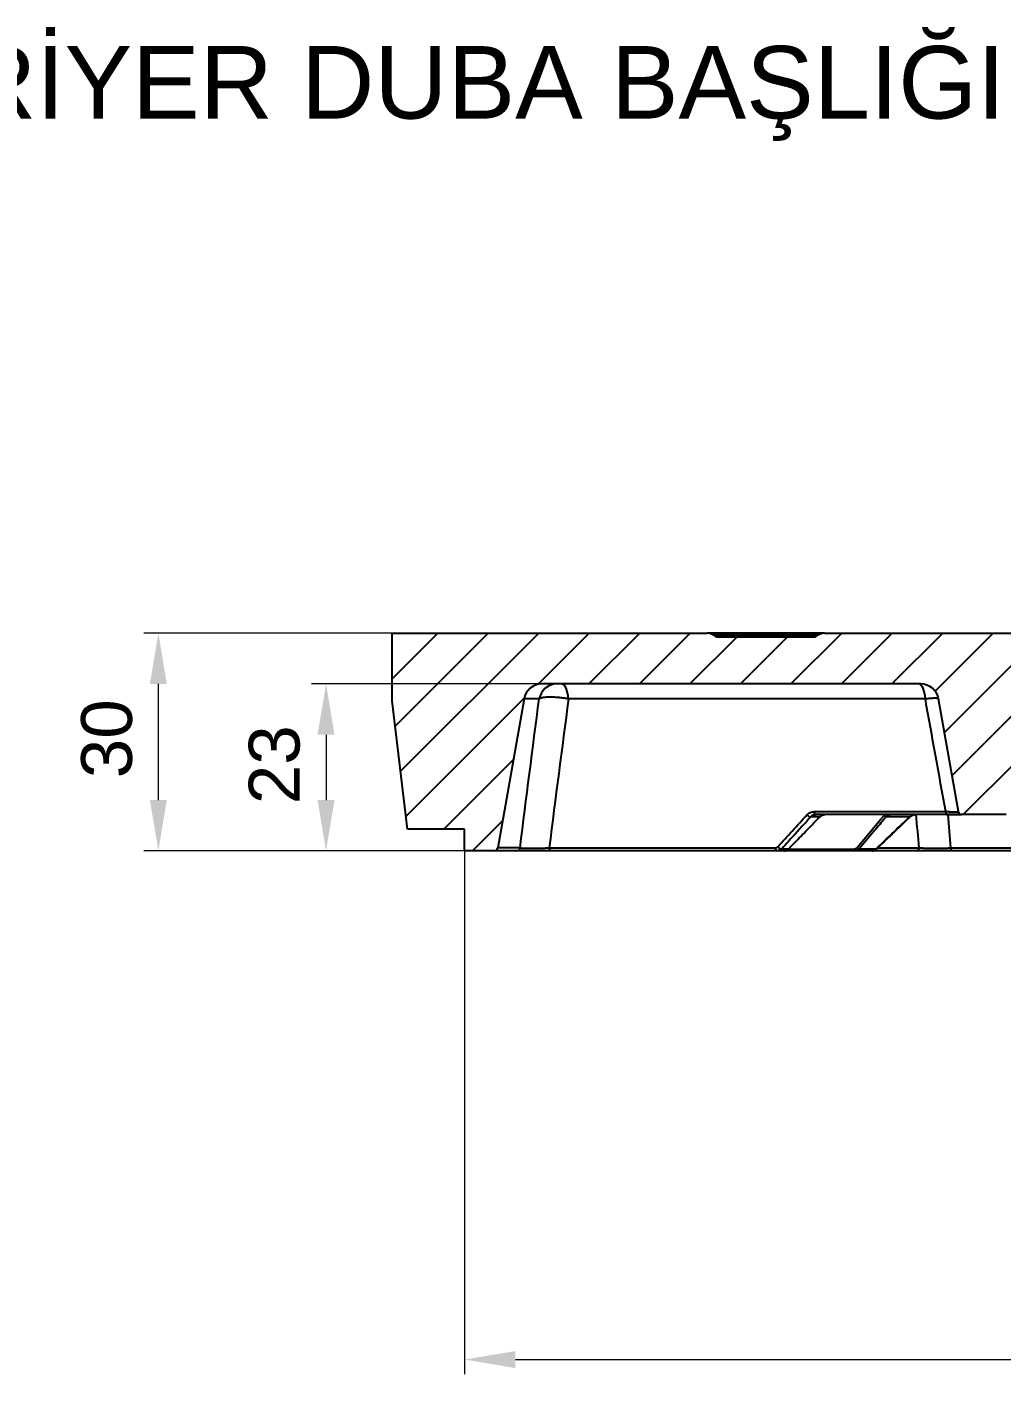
# Model space of a CAD drawing. Header units: millimetres. Extents: x 18 to 755, y 19 to 576.
# Drawn here: x 407.9 to 542.1, y 390.2 to 575.8 of the extents above; entities that cross this region are included whole.
import ezdxf

# ---------------------------------------------------------------- set-up
doc = ezdxf.new("R2010")
doc.units = ezdxf.units.MM
doc.layers.add('1', color=7, linetype='Continuous', true_color=0xffffff)
doc.styles.add('Arial', font='Arial')
doc.dimstyles.get("Standard").update_dxf_attribs({"dimtxt": 0.18, "dimasz": 0.18, "dimexe": 0.18, "dimexo": 0.0625, "dimgap": 0.09, "dimtad": 0, "dimtih": 1, "dimtoh": 1, "dimdec": 4, "dimzin": 0, "dimdsep": 46, "dimtxsty": 'Standard', "dimcen": 0.09, "dimadec": 0, "dimazin": 0, "dimtfac": 1, "dimtdec": 4, "dimtofl": 0, "dimtmove": 0, "dimatfit": 3, "dimfxl": 1, "dimtolj": 1, "dimtzin": 0, "dimarcsym": 0})

# ---------------------------------------------------------------- blocks, each defined once
blk = doc.blocks.new('_U1')
at = {"layer": '1', "color": 18, "linetype": 'Continuous', "lineweight": 13}
for p, q in [((458.19, 492.32), (423.99, 492.32)), ((425.99, 469.32), (425.99, 485.32)), ((468.19, 462.32), (423.99, 462.32))]:
    blk.add_line(p, q, dxfattribs=at)
at = {"layer": '1', "color": 18}
for points in [[(427.16, 485.32), (424.83, 485.32), (425.99, 492.32)], [(424.83, 469.32), (427.16, 469.32), (425.99, 462.32)]]:
    blk.add_solid(points, dxfattribs=at)
at = {"layer": 'Defpoints', "color": 0}
for p in [(425.99, 492.32), (458.19, 492.32), (468.19, 462.32)]:
    blk.add_point(p, dxfattribs=at)
at = {"layer": '1', "color": 18, "lineweight": -3, "insert": (415.35, 472.33), "char_height": 7, "attachment_point": 1, "rotation": 90, "style": 'Arial'}
blk.add_mtext('\\A1;30', dxfattribs=at)
blk = doc.blocks.new('_U3')
at = {"layer": '1', "color": 18, "linetype": 'Continuous', "lineweight": 13}
for p, q in [((468.19, 462.32), (468.19, 390.24)), ((726.19, 462.32), (726.19, 390.24)), ((475.19, 392.24), (719.19, 392.24))]:
    blk.add_line(p, q, dxfattribs=at)
at = {"layer": '1', "color": 18}
for points in [[(475.19, 393.41), (475.19, 391.07), (468.19, 392.24)], [(719.19, 391.07), (719.19, 393.41), (726.19, 392.24)]]:
    blk.add_solid(points, dxfattribs=at)
at = {"layer": 'Defpoints', "color": 0}
for p in [(468.19, 462.32), (726.19, 462.32), (726.19, 392.24)]:
    blk.add_point(p, dxfattribs=at)
at = {"layer": '1', "color": 18, "lineweight": -3, "insert": (585.65, 403.27), "char_height": 7, "attachment_point": 1, "style": 'Arial'}
blk.add_mtext('\\A1;%%c258', dxfattribs=at)
blk = doc.blocks.new('_U4')
at = {"layer": '1', "color": 18, "linetype": 'Continuous', "lineweight": 13}
for p, q in [((481.56, 485.32), (447.1, 485.32)), ((449.1, 478.32), (449.1, 469.32)), ((472.27, 462.32), (447.1, 462.32))]:
    blk.add_line(p, q, dxfattribs=at)
at = {"layer": '1', "color": 18}
for points in [[(450.26, 478.32), (447.93, 478.32), (449.1, 485.32)], [(447.93, 469.32), (450.26, 469.32), (449.1, 462.32)]]:
    blk.add_solid(points, dxfattribs=at)
at = {"layer": 'Defpoints', "color": 0}
for p in [(481.56, 485.32), (449.1, 462.32), (472.27, 462.32)]:
    blk.add_point(p, dxfattribs=at)
at = {"layer": '1', "color": 18, "lineweight": -3, "insert": (438.45, 468.75), "char_height": 7, "attachment_point": 1, "rotation": 90, "style": 'Arial'}
blk.add_mtext('\\A1;23', dxfattribs=at)

msp = doc.modelspace()

# ---------------------------------------------------------------- hatches: boundary and pattern name
at = {"layer": '1', "lineweight": -3}
h = msp.add_hatch(dxfattribs=at)
h.set_pattern_fill('ANSI31', scale=1.55, style=0)
edge = h.paths.add_edge_path(flags=0)
edge.add_line((568.13, 485.32), (566.21, 485.32))
edge.add_line((566.21, 485.32), (566.21, 489.82))
edge.add_spline(control_points=[(566.21, 489.82), (566.4, 489.98), (566.58, 490.15), (566.94, 490.48), (567.13, 490.65), (567.67, 491.15), (568.03, 491.48), (568.38, 491.82)], knot_values=[0, 0, 0, 0, 0.25, 0.25, 0.5, 0.5, 1, 1, 1, 1], degree=3, periodic=0)
edge.add_line((568.38, 491.82), (575.38, 491.82))
edge.add_spline(control_points=[(575.38, 491.82), (575.43, 491.82), (575.55, 491.83), (575.66, 491.85), (575.76, 491.89), (575.82, 491.91), (575.92, 491.96), (575.97, 491.99), (576.01, 492.02)], knot_values=[0, 0, 0, 0, 0.25, 0.5, 0.5, 0.75, 0.75, 1, 1, 1, 1], degree=3, periodic=0)
edge.add_spline(control_points=[(576.01, 492.02), (576.08, 492.07), (576.16, 492.11), (576.27, 492.17), (576.31, 492.19), (576.39, 492.22), (576.43, 492.23), (576.51, 492.26), (576.56, 492.27), (576.64, 492.29), (576.68, 492.3), (576.81, 492.31), (576.89, 492.32), (576.98, 492.32)], knot_values=[0, 0, 0, 0, 0.25, 0.25, 0.375, 0.375, 0.5, 0.5, 0.625, 0.625, 0.75, 0.75, 1, 1, 1, 1], degree=3, periodic=0)
edge.add_line((576.98, 492.32), (617.4, 492.32))
edge.add_spline(control_points=[(617.4, 492.32), (617.49, 492.32), (617.58, 492.31), (617.7, 492.3), (617.74, 492.29), (617.83, 492.27), (617.87, 492.26), (617.99, 492.22), (618.07, 492.19), (618.18, 492.13), (618.22, 492.11), (618.3, 492.07), (618.33, 492.05), (618.37, 492.02)], knot_values=[0, 0, 0, 0, 0.25, 0.25, 0.375, 0.375, 0.5, 0.5, 0.75, 0.75, 0.875, 0.875, 1, 1, 1, 1], degree=3, periodic=0)
edge.add_spline(control_points=[(618.37, 492.02), (618.41, 491.99), (618.46, 491.96), (618.56, 491.91), (618.61, 491.89), (618.72, 491.85), (618.78, 491.84), (618.89, 491.82), (618.95, 491.82), (619, 491.82)], knot_values=[0, 0, 0, 0, 0.25, 0.25, 0.5, 0.5, 0.75, 0.75, 1, 1, 1, 1], degree=3, periodic=0)
edge.add_line((619, 491.82), (626, 491.82))
edge.add_spline(control_points=[(626, 491.82), (626.35, 491.48), (626.71, 491.15), (627.25, 490.65), (627.44, 490.48), (627.8, 490.15), (627.98, 489.98), (628.17, 489.82)], knot_values=[0, 0, 0, 0, 0.5, 0.5, 0.75, 0.75, 1, 1, 1, 1], degree=3, periodic=0)
edge.add_line((628.17, 489.82), (628.17, 485.32))
edge.add_line((628.17, 485.32), (626.25, 485.32))
edge.add_line((626.25, 485.32), (622.19, 462.32))
edge.add_line((622.19, 462.32), (612.19, 462.32))
edge.add_line((612.19, 462.32), (604.68, 475.32))
edge.add_line((604.68, 475.32), (589.7, 475.32))
edge.add_line((589.7, 475.32), (582.19, 462.32))
edge.add_line((582.19, 462.32), (572.19, 462.32))
edge.add_line((572.19, 462.32), (568.13, 485.32))
edge = h.paths.add_edge_path(flags=0)
edge.add_line((726.19, 462.32), (722.11, 462.32))
edge.add_arc((722.11, 462.82), 0.5, 190, 270, ccw=False)
edge.add_line((721.62, 462.73), (718, 483.25))
edge.add_arc((715.54, 482.82), 2.5, 10, 90)
edge.add_line((715.54, 485.32), (663.34, 485.32))
edge.add_arc((663.34, 482.82), 2.5, 90, 170)
edge.add_line((660.88, 483.25), (658.14, 467.73))
edge.add_arc((657.65, 467.82), 0.5, 270, 350, ccw=False)
edge.add_line((657.65, 467.32), (651.56, 467.32))
edge.add_arc((651.56, 467.62), 0.3, 190, 270, ccw=False)
edge.add_line((651.26, 467.57), (648.5, 483.25))
edge.add_arc((646.04, 482.82), 2.5, 10, 90)
edge.add_line((646.04, 485.32), (637.05, 485.32))
edge.add_line((637.05, 485.32), (637.05, 489.82))
edge.add_spline(control_points=[(637.05, 489.82), (637.24, 489.98), (637.42, 490.15), (637.78, 490.48), (637.97, 490.65), (638.51, 491.15), (638.87, 491.48), (639.22, 491.82)], knot_values=[0, 0, 0, 0, 0.25, 0.25, 0.5, 0.5, 1, 1, 1, 1], degree=3, periodic=0)
edge.add_line((639.22, 491.82), (641.44, 491.82))
edge.add_spline(control_points=[(641.44, 491.82), (641.5, 491.82), (641.55, 491.82), (641.67, 491.84), (641.72, 491.85), (641.83, 491.89), (641.88, 491.91), (641.98, 491.96), (642.03, 491.99), (642.08, 492.02)], knot_values=[0, 0, 0, 0, 0.25, 0.25, 0.5, 0.5, 0.75, 0.75, 1, 1, 1, 1], degree=3, periodic=0)
edge.add_spline(control_points=[(642.08, 492.02), (642.15, 492.07), (642.22, 492.11), (642.38, 492.19), (642.46, 492.22), (642.58, 492.26), (642.62, 492.27), (642.7, 492.29), (642.74, 492.3), (642.87, 492.31), (642.95, 492.32), (643.04, 492.32)], knot_values=[0, 0, 0, 0, 0.25, 0.25, 0.5, 0.5, 0.625, 0.625, 0.75, 0.75, 1, 1, 1, 1], degree=3, periodic=0)
edge.add_spline(control_points=[(643.04, 492.32), (654.23, 492.32), (665.42, 492.32), (676.6, 492.32)], knot_values=[0, 0, 0, 0, 1, 1, 1, 1], degree=3, periodic=0)
edge.add_arc((676.6, 490.82), 1.5, 53.1301, 90, ccw=False)
edge.add_arc((678.1, 492.82), 1, 233.1301, 270)
edge.add_line((678.1, 491.82), (691.28, 491.82))
edge.add_arc((691.28, 492.82), 1, 270, 306.8699)
edge.add_arc((692.78, 490.82), 1.5, 90, 126.8699, ccw=False)
edge.add_line((692.78, 492.32), (736.19, 492.32))
edge.add_line((736.19, 492.32), (736.19, 482.98))
edge.add_line((736.19, 482.98), (734.05, 465.32))
edge.add_line((734.05, 465.32), (726.19, 465.32))
edge.add_line((726.19, 465.32), (726.19, 462.32))
edge = h.paths.add_edge_path(flags=0)
edge.add_spline(control_points=[(555.16, 491.82), (555.51, 491.48), (555.87, 491.15), (556.41, 490.65), (556.6, 490.48), (556.96, 490.15), (557.14, 489.98), (557.33, 489.82)], knot_values=[0, 0, 0, 0, 0.5, 0.5, 0.75, 0.75, 1, 1, 1, 1], degree=3, periodic=0)
edge.add_line((557.33, 489.82), (557.33, 485.32))
edge.add_line((557.33, 485.32), (548.34, 485.32))
edge.add_arc((548.34, 482.82), 2.5, 90, 170)
edge.add_line((545.88, 483.25), (543.12, 467.57))
edge.add_arc((542.82, 467.62), 0.3, 270, 350, ccw=False)
edge.add_line((542.82, 467.32), (536.73, 467.32))
edge.add_arc((536.73, 467.82), 0.5, 190, 270, ccw=False)
edge.add_line((536.24, 467.73), (533.5, 483.25))
edge.add_arc((531.04, 482.82), 2.5, 10, 90)
edge.add_line((531.04, 485.32), (478.84, 485.32))
edge.add_arc((478.84, 482.82), 2.5, 90, 170)
edge.add_line((476.38, 483.25), (472.76, 462.73))
edge.add_arc((472.27, 462.82), 0.5, 270, 350, ccw=False)
edge.add_line((472.27, 462.32), (468.19, 462.32))
edge.add_line((468.19, 462.32), (468.19, 465.32))
edge.add_line((468.19, 465.32), (460.33, 465.32))
edge.add_line((460.33, 465.32), (458.19, 482.98))
edge.add_line((458.19, 482.98), (458.19, 492.32))
edge.add_line((458.19, 492.32), (501.6, 492.32))
edge.add_arc((501.6, 490.82), 1.5, 53.1301, 90, ccw=False)
edge.add_arc((503.1, 492.82), 1, 233.1301, 270)
edge.add_line((503.1, 491.82), (516.28, 491.82))
edge.add_arc((516.28, 492.82), 1, 270, 306.8699)
edge.add_arc((517.78, 490.82), 1.5, 90, 126.8699, ccw=False)
edge.add_spline(control_points=[(517.78, 492.32), (528.96, 492.32), (540.15, 492.32), (551.34, 492.32)], knot_values=[0, 0, 0, 0, 1, 1, 1, 1], degree=3, periodic=0)
edge.add_spline(control_points=[(551.34, 492.32), (551.43, 492.32), (551.51, 492.31), (551.64, 492.29), (551.68, 492.29), (551.76, 492.27), (551.8, 492.26), (551.93, 492.22), (552, 492.19), (552.12, 492.13), (552.16, 492.11), (552.23, 492.07), (552.27, 492.05), (552.3, 492.02)], knot_values=[0, 0, 0, 0, 0.25, 0.25, 0.375, 0.375, 0.5, 0.5, 0.75, 0.75, 0.875, 0.875, 1, 1, 1, 1], degree=3, periodic=0)
edge.add_spline(control_points=[(552.3, 492.02), (552.35, 491.99), (552.4, 491.96), (552.5, 491.91), (552.55, 491.89), (552.66, 491.85), (552.71, 491.84), (552.83, 491.82), (552.88, 491.82), (552.94, 491.82)], knot_values=[0, 0, 0, 0, 0.25, 0.25, 0.5, 0.5, 0.75, 0.75, 1, 1, 1, 1], degree=3, periodic=0)
edge.add_line((552.94, 491.82), (555.16, 491.82))

# ---------------------------------------------------------------- linework, layer by layer
at = {"layer": '1', "color": 7, "lineweight": -3}
for p, q in [((458.19, 482.98), (458.19, 492.32)), ((458.19, 492.32), (501.6, 492.32)), ((517.77, 492.32), (501.6, 492.32)), ((516.88, 492.02), (502.5, 492.02)), ((517.78, 492.32), (551.34, 492.32)), ((503.1, 491.82), (516.28, 491.82)), ((531.04, 485.32), (478.84, 485.32)), ((460.33, 465.32), (458.19, 482.98)), ((476.38, 483.25), (472.76, 462.73)), ((478.47, 483.25), (476.38, 483.25)), ((531.69, 483.25), (482.51, 483.25)), ((536.24, 467.73), (533.5, 483.25)), ((516.36, 467.73), (534.5, 467.73)), ((517.17, 467.03), (515.91, 467.03)), ((534.68, 467.32), (516.55, 467.32)), ((529.54, 467.03), (526.29, 467.03)), ((536.73, 467.32), (534.68, 467.32)), ((542.82, 467.32), (536.73, 467.32)), ((468.19, 465.32), (460.33, 465.32)), ((468.19, 462.32), (468.19, 465.32)), ((472.27, 462.32), (468.19, 462.32)), ((475.36, 462.32), (472.27, 462.32)), ((475.84, 462.73), (472.76, 462.73)), ((479.85, 462.73), (511.03, 462.73)), ((511.21, 462.32), (480.04, 462.32)), ((512.18, 462.32), (511.21, 462.32)), ((511.89, 462.61), (512.86, 462.61)), ((521.94, 462.32), (512.18, 462.32)), ((512.79, 462.57), (521.83, 462.57)), ((524.29, 462.32), (521.94, 462.32)), ((522.57, 462.61), (524.93, 462.61)), ((530.57, 462.32), (524.29, 462.32)), ((525.08, 462.73), (530.83, 462.73)), ((535.14, 462.73), (548.05, 462.73)), ((548.5, 462.32), (535.59, 462.32))]:
    msp.add_line(p, q, dxfattribs=at)
for centre, radius, start, end in [((501.6, 490.82), 1.5, 53.1301, 90), ((503.1, 492.82), 1, 233.1301, 270), ((516.28, 492.82), 1, 270, 306.8699), ((517.78, 490.82), 1.5, 90, 126.8699), ((478.84, 482.82), 2.5, 90, 170), ((531.04, 482.82), 2.5, 10, 90), ((536.73, 467.82), 0.5, 190, 270), ((472.27, 462.82), 0.5, 270, 350)]:
    msp.add_arc(centre, radius, start, end, dxfattribs=at)
for centre, major_axis, ratio, start_param, end_param in [((480.89, 482.82), (0, 2.5), 0.98269, 0, 1.396263), ((481.56, 482.82), (0, 2.5), 0.382668, 4.886922, 6.283185), ((530.75, 482.82), (0, 2.5), 0.382668, 4.886922, 6.283185), ((516.55, 467.82), (0, 0.5), 0.382668, 1.745329, 3.141593), ((534.68, 467.82), (0, 0.5), 0.382668, 1.745329, 3.141593), ((515.56, 467.38), (-0.369, 0.337), 0.387531, 1.409222, 3.007483), ((516.97, 467.24), (0.215, -0.21), 0.151283, 6.106716, 6.515814), ((526.1, 467.24), (-0.229, 0.193), 0.381603, 1.393506, 2.739158), ((529.25, 467.38), (0.345, -0.362), 0.16593, 5.859763, 6.264098), ((475.36, 462.82), (0, 0.5), 0.975267, 3.141593, 4.537856), ((480.04, 462.82), (0, 0.5), 0.382668, 1.745329, 3.141593), ((511.21, 462.82), (0, 0.5), 0.382668, 1.745329, 3.141593), ((511.54, 462.97), (-0.37, 0.336), 0.386962, 1.407641, 2.992095), ((512.65, 462.83), (0.215, -0.21), 0.151273, 6.107872, 6.516152), ((521.94, 462.62), (0, 0.3), 0.382698, 1.745329, 3.141593), ((522.39, 462.83), (-0.229, 0.193), 0.381599, 1.393495, 2.737987), ((524.64, 462.97), (0.346, -0.361), 0.164479, 5.872981, 6.274436), ((530.57, 462.82), (0, 0.5), 0.533326, 3.141593, 4.537856), ((535.59, 462.82), (0, -0.5), 0.923873, 4.886922, 6.283185)]:
    msp.add_ellipse(centre, major_axis=major_axis, ratio=ratio, start_param=start_param, end_param=end_param, dxfattribs=at)
for points, degree in [([(475.84, 462.73), (476.69, 469.58), (477.57, 476.42), (478.47, 483.25)], 3), ([(482.51, 483.25), (481.6, 476.42), (480.71, 469.58), (479.85, 462.73)], 3), ([(534.5, 467.73), (533.55, 472.91), (532.62, 478.08), (531.69, 483.25)], 3), ([(511.35, 462.88), (512.69, 464.35), (514.03, 465.83), (515.37, 467.29)], 3), ([(522.27, 462.77), (523.51, 464.24), (524.75, 465.72), (525.99, 467.19)], 3), ([(525.99, 467.19), (526.04, 467.25), (526.1, 467.3), (526.16, 467.35)], 3), ([(529.6, 467.02), (529.86, 467.27), (530.2, 467.32)], 2), ([(530.83, 462.73), (530.7, 464.26), (530.56, 465.79), (530.43, 467.32)], 3), ([(534.76, 467.32), (534.88, 465.79), (535.01, 464.26), (535.14, 462.73)], 3), ([(511.03, 462.73), (511.15, 462.73), (511.27, 462.79), (511.35, 462.88)], 3), ([(521.83, 462.57), (522, 462.57), (522.16, 462.64), (522.27, 462.77)], 3), ([(524.38, 462.33), (524.44, 462.33), (524.5, 462.35)], 2), ([(524.61, 462.38), (524.81, 462.45), (524.98, 462.61)], 2)]:
    msp.add_open_spline(points, degree=degree, dxfattribs=at)
for points, knots in [([(482.51, 483.25), (482.5, 483.26), (482.48, 483.26), (482.46, 483.26), (482.43, 483.27), (482.41, 483.27), (482.38, 483.28), (482.36, 483.28), (482.33, 483.29), (482.3, 483.29), (482.28, 483.29), (482.25, 483.3), (482.23, 483.3), (482.2, 483.31), (482.18, 483.31), (482.15, 483.32), (482.13, 483.32), (482.1, 483.32), (482.08, 483.33), (482.05, 483.33), (482.03, 483.33), (482, 483.34), (481.98, 483.34), (481.95, 483.35), (481.93, 483.35), (481.9, 483.35), (481.88, 483.36), (481.85, 483.36), (481.83, 483.36), (481.81, 483.37), (481.78, 483.37), (481.76, 483.37), (481.73, 483.38), (481.71, 483.38), (481.68, 483.38), (481.66, 483.38), (481.64, 483.39), (481.61, 483.39), (481.59, 483.39), (481.57, 483.4), (481.54, 483.4), (481.52, 483.4), (481.5, 483.4), (481.48, 483.41), (481.45, 483.41), (481.43, 483.41), (481.41, 483.41), (481.39, 483.42), (481.36, 483.42), (481.34, 483.42), (481.32, 483.42), (481.3, 483.43), (481.28, 483.43), (481.26, 483.43), (481.13, 483.44), (480.91, 483.46), (480.59, 483.48), (480.28, 483.49), (479.99, 483.5), (479.72, 483.49), (479.46, 483.48), (479.22, 483.46), (479.07, 483.44), (478.99, 483.43), (478.96, 483.42), (478.94, 483.42), (478.91, 483.41), (478.88, 483.41), (478.86, 483.4), (478.83, 483.4), (478.81, 483.39), (478.79, 483.39), (478.76, 483.38), (478.74, 483.37), (478.72, 483.37), (478.7, 483.36), (478.67, 483.35), (478.65, 483.35), (478.63, 483.34), (478.61, 483.33), (478.59, 483.32), (478.58, 483.32), (478.56, 483.31), (478.54, 483.3), (478.53, 483.29), (478.51, 483.28), (478.5, 483.27), (478.48, 483.26), (478.48, 483.26), (478.47, 483.25)], [0, 0, 0, 0, 0.005214, 0.010417, 0.015608, 0.020787, 0.025953, 0.031107, 0.036247, 0.041373, 0.046484, 0.051581, 0.056662, 0.061728, 0.066777, 0.071809, 0.076824, 0.081822, 0.086801, 0.091762, 0.096703, 0.101625, 0.106528, 0.11141, 0.116271, 0.121111, 0.125929, 0.130726, 0.1355, 0.140251, 0.144979, 0.149684, 0.154364, 0.15902, 0.163651, 0.168257, 0.172838, 0.177393, 0.181921, 0.186423, 0.190898, 0.195346, 0.199766, 0.204158, 0.208522, 0.212857, 0.217164, 0.221441, 0.225689, 0.229907, 0.234094, 0.238252, 0.242379, 0.246475, 0.250539, 0.313972, 0.377041, 0.439324, 0.500425, 0.561424, 0.623613, 0.686597, 0.749954, 0.758256, 0.766687, 0.775243, 0.783922, 0.792723, 0.801641, 0.810675, 0.819822, 0.829079, 0.838442, 0.84791, 0.857477, 0.867142, 0.876901, 0.88675, 0.896685, 0.906705, 0.916803, 0.926978, 0.937225, 0.94754, 0.957919, 0.968359, 0.978855, 0.989403, 1, 1, 1, 1]), ([(533.48, 483.29), (533.48, 483.29), (533.48, 483.3), (533.48, 483.3), (533.47, 483.3), (533.47, 483.3), (533.46, 483.3), (533.46, 483.3), (533.45, 483.31), (533.45, 483.31), (533.44, 483.31), (533.43, 483.31), (533.43, 483.31), (533.42, 483.31), (533.41, 483.32), (533.41, 483.32), (533.4, 483.32), (533.39, 483.32), (533.38, 483.32), (533.38, 483.32), (533.37, 483.32), (533.36, 483.33), (533.35, 483.33), (533.34, 483.33), (533.33, 483.33), (533.32, 483.33), (533.31, 483.33), (533.3, 483.33), (533.29, 483.33), (533.28, 483.33), (533.27, 483.33), (533.26, 483.34), (533.25, 483.34), (533.24, 483.34), (533.23, 483.34), (533.22, 483.34), (533.21, 483.34), (533.2, 483.34), (533.19, 483.34), (533.17, 483.34), (533.16, 483.34), (533.15, 483.34), (533.14, 483.34), (533.12, 483.34), (533.11, 483.34), (533.1, 483.34), (533.09, 483.34), (533.07, 483.34), (533.06, 483.34), (533.05, 483.34), (533.03, 483.34), (533.02, 483.34), (532.99, 483.34), (532.97, 483.34), (532.94, 483.34), (532.91, 483.34), (532.88, 483.34), (532.85, 483.34), (532.82, 483.34), (532.79, 483.34), (532.76, 483.34), (532.72, 483.34), (532.69, 483.33), (532.66, 483.33), (532.62, 483.33), (532.58, 483.33), (532.55, 483.33), (532.51, 483.33), (532.47, 483.32), (532.43, 483.32), (532.39, 483.32), (532.35, 483.31), (532.31, 483.31), (532.27, 483.31), (532.23, 483.31), (532.19, 483.3), (532.15, 483.3), (532.1, 483.29), (532.06, 483.29), (532.01, 483.29), (531.97, 483.28), (531.92, 483.28), (531.88, 483.27), (531.83, 483.27), (531.79, 483.26), (531.74, 483.26), (531.71, 483.26), (531.69, 483.25)], [0, 0, 0, 0, 0.005747, 0.014673, 0.023592, 0.032504, 0.041409, 0.050306, 0.059196, 0.068076, 0.076947, 0.085809, 0.094661, 0.103503, 0.112333, 0.121152, 0.12996, 0.138755, 0.147538, 0.156307, 0.165063, 0.173805, 0.182533, 0.191246, 0.199943, 0.208625, 0.217291, 0.225941, 0.234574, 0.24319, 0.251788, 0.260368, 0.268929, 0.277472, 0.285996, 0.2945, 0.302984, 0.311448, 0.319892, 0.328314, 0.336716, 0.345095, 0.353453, 0.361788, 0.370101, 0.378391, 0.386657, 0.3949, 0.403119, 0.411314, 0.419484, 0.42763, 0.442963, 0.458382, 0.473887, 0.489474, 0.505142, 0.520889, 0.536712, 0.552609, 0.568577, 0.584615, 0.600719, 0.616888, 0.633118, 0.649407, 0.665753, 0.682151, 0.698601, 0.715099, 0.731641, 0.748226, 0.76485, 0.781511, 0.798204, 0.814928, 0.831679, 0.848454, 0.86525, 0.882064, 0.898893, 0.915733, 0.932582, 0.949436, 0.966293, 0.983148, 1, 1, 1, 1]), ([(515.37, 467.29), (515.5, 467.43), (515.65, 467.54), (515.99, 467.69), (516.18, 467.73), (516.36, 467.73)], [0, 0, 0, 0, 0.5, 0.5, 1, 1, 1, 1]), ([(534.5, 467.73), (534.5, 467.73), (534.52, 467.73), (534.54, 467.73), (534.57, 467.73), (534.59, 467.73), (534.62, 467.73), (534.64, 467.73), (534.67, 467.73), (534.69, 467.73), (534.71, 467.73), (534.74, 467.73), (534.76, 467.73), (534.78, 467.73), (534.81, 467.73), (534.83, 467.73), (534.85, 467.73), (534.88, 467.73), (534.9, 467.73), (534.92, 467.73), (534.94, 467.73), (534.96, 467.72), (534.99, 467.72), (535.01, 467.72), (535.03, 467.72), (535.05, 467.72), (535.07, 467.72), (535.09, 467.72), (535.11, 467.72), (535.13, 467.72), (535.15, 467.72), (535.17, 467.72), (535.19, 467.72), (535.21, 467.72), (535.23, 467.72), (535.25, 467.72), (535.32, 467.72), (535.44, 467.72), (535.6, 467.72), (535.74, 467.72), (535.87, 467.72), (535.98, 467.72), (536.08, 467.72), (536.16, 467.72), (536.21, 467.72), (536.23, 467.72)], [0, 0, 0, 0, 0.009913, 0.01981, 0.029689, 0.03955, 0.049393, 0.059216, 0.069019, 0.078802, 0.088565, 0.098306, 0.108024, 0.117721, 0.127394, 0.137044, 0.146669, 0.15627, 0.165846, 0.175396, 0.18492, 0.194417, 0.203887, 0.213329, 0.222743, 0.232128, 0.241484, 0.25081, 0.260107, 0.269372, 0.278607, 0.28781, 0.296981, 0.30612, 0.315226, 0.324298, 0.333337, 0.417394, 0.501122, 0.584294, 0.66669, 0.74914, 0.832359, 0.916127, 1, 1, 1, 1]), ([(515.91, 467.03), (515.7, 466.8), (515.5, 466.57), (514.46, 465.44), (513.63, 464.53), (512.5, 463.28), (512.19, 462.95), (511.89, 462.61)], [0, 0, 0, 0, 0.154458, 0.154458, 0.772291, 0.772291, 1, 1, 1, 1]), ([(512.86, 462.61), (513, 462.75), (513.13, 462.9), (513.82, 463.6), (514.38, 464.17), (515.68, 465.5), (516.42, 466.26), (517.17, 467.03)], [0, 0, 0, 0, 0.096089, 0.096089, 0.480447, 0.480447, 1, 1, 1, 1]), ([(516.55, 467.32), (516.55, 467.32), (516.54, 467.32), (516.52, 467.32), (516.51, 467.32), (516.49, 467.32), (516.48, 467.32), (516.46, 467.32), (516.45, 467.31), (516.43, 467.31), (516.42, 467.31), (516.4, 467.31), (516.38, 467.3), (516.37, 467.3), (516.35, 467.3), (516.33, 467.29), (516.32, 467.29), (516.3, 467.28), (516.28, 467.28), (516.27, 467.27), (516.25, 467.26), (516.23, 467.26), (516.22, 467.25), (516.2, 467.24), (516.17, 467.23), (516.15, 467.22), (516.13, 467.21), (516.1, 467.19), (516.08, 467.18), (516.06, 467.16), (516.03, 467.14), (516.01, 467.13), (515.99, 467.11), (515.97, 467.09), (515.95, 467.07), (515.93, 467.05), (515.92, 467.03), (515.91, 467.03)], [0, 0, 0, 0, 0.019473, 0.039254, 0.059344, 0.079744, 0.100453, 0.121472, 0.142801, 0.16444, 0.186391, 0.208651, 0.231224, 0.254107, 0.277302, 0.300809, 0.324627, 0.348758, 0.373202, 0.397957, 0.423026, 0.448408, 0.474102, 0.50011, 0.538421, 0.576756, 0.615114, 0.653496, 0.691902, 0.730331, 0.768783, 0.80726, 0.84576, 0.884284, 0.922832, 0.961404, 1, 1, 1, 1]), ([(517.17, 467.03), (517.17, 467.03), (517.18, 467.04), (517.19, 467.05), (517.2, 467.06), (517.21, 467.07), (517.22, 467.08), (517.23, 467.09), (517.24, 467.1), (517.26, 467.1), (517.27, 467.11), (517.28, 467.12), (517.29, 467.13), (517.3, 467.14), (517.31, 467.15), (517.32, 467.16), (517.34, 467.16), (517.35, 467.17), (517.36, 467.18), (517.37, 467.19), (517.38, 467.19), (517.4, 467.2), (517.41, 467.21), (517.42, 467.21), (517.43, 467.22), (517.45, 467.23), (517.46, 467.23), (517.47, 467.24), (517.48, 467.24), (517.5, 467.25), (517.51, 467.26), (517.52, 467.26), (517.54, 467.27), (517.55, 467.27), (517.56, 467.28), (517.58, 467.28), (517.59, 467.28), (517.6, 467.29), (517.62, 467.29), (517.63, 467.29), (517.64, 467.3), (517.66, 467.3), (517.67, 467.3), (517.69, 467.31), (517.7, 467.31), (517.71, 467.31), (517.73, 467.31), (517.74, 467.31), (517.76, 467.32), (517.77, 467.32), (517.78, 467.32), (517.8, 467.32), (517.81, 467.32), (517.83, 467.32), (517.84, 467.32), (517.84, 467.32)], [0, 0, 0, 0, 0.018155, 0.036332, 0.05453, 0.072751, 0.090995, 0.109262, 0.127552, 0.145866, 0.164204, 0.182567, 0.200954, 0.219367, 0.237805, 0.256269, 0.27476, 0.293276, 0.31182, 0.330391, 0.348989, 0.367616, 0.38627, 0.404953, 0.423666, 0.442407, 0.461177, 0.479978, 0.498809, 0.51767, 0.536562, 0.555485, 0.57444, 0.593426, 0.612445, 0.631496, 0.650579, 0.669695, 0.688845, 0.708028, 0.727245, 0.746496, 0.765782, 0.785102, 0.804458, 0.823848, 0.843275, 0.862737, 0.882235, 0.90177, 0.921342, 0.94095, 0.960596, 0.980279, 1, 1, 1, 1]), ([(526.29, 467.03), (526.17, 466.89), (526.05, 466.74), (525.45, 466.04), (524.98, 465.47), (523.86, 464.14), (523.21, 463.38), (522.57, 462.61)], [0, 0, 0, 0, 0.096089, 0.096089, 0.480447, 0.480447, 1, 1, 1, 1]), ([(524.93, 462.61), (525.17, 462.84), (525.4, 463.07), (526.59, 464.21), (527.54, 465.12), (528.84, 466.36), (529.19, 466.69), (529.54, 467.03)], [0, 0, 0, 0, 0.154458, 0.154458, 0.772291, 0.772291, 1, 1, 1, 1]), ([(524.98, 462.61), (525.26, 462.87), (525.88, 463.47), (526.93, 464.47), (528.19, 465.68), (529.1, 466.55), (529.6, 467.02)], [0, 0, 0, 0, 0.179691, 0.406256, 0.679692, 1, 1, 1, 1]), ([(526.93, 467.32), (526.92, 467.32), (526.91, 467.32), (526.9, 467.32), (526.88, 467.32), (526.87, 467.32), (526.85, 467.32), (526.84, 467.32), (526.83, 467.31), (526.81, 467.31), (526.8, 467.31), (526.78, 467.31), (526.77, 467.31), (526.76, 467.3), (526.74, 467.3), (526.73, 467.3), (526.71, 467.29), (526.7, 467.29), (526.69, 467.29), (526.67, 467.28), (526.66, 467.28), (526.65, 467.28), (526.63, 467.27), (526.62, 467.27), (526.61, 467.26), (526.6, 467.26), (526.58, 467.25), (526.57, 467.24), (526.56, 467.24), (526.55, 467.23), (526.53, 467.23), (526.52, 467.22), (526.51, 467.21), (526.5, 467.21), (526.49, 467.2), (526.48, 467.19), (526.46, 467.19), (526.45, 467.18), (526.44, 467.17), (526.43, 467.16), (526.42, 467.16), (526.41, 467.15), (526.4, 467.14), (526.39, 467.13), (526.38, 467.12), (526.37, 467.11), (526.36, 467.1), (526.35, 467.1), (526.34, 467.09), (526.33, 467.08), (526.32, 467.07), (526.31, 467.06), (526.3, 467.05), (526.29, 467.04), (526.29, 467.03), (526.29, 467.03)], [0, 0, 0, 0, 0.019721, 0.039404, 0.05905, 0.078658, 0.09823, 0.117765, 0.137263, 0.156725, 0.176152, 0.195542, 0.214898, 0.234218, 0.253504, 0.272755, 0.291972, 0.311155, 0.330305, 0.349421, 0.368504, 0.387555, 0.406574, 0.42556, 0.444515, 0.463438, 0.48233, 0.501191, 0.520022, 0.538823, 0.557593, 0.576334, 0.595047, 0.61373, 0.632384, 0.651011, 0.669609, 0.68818, 0.706724, 0.72524, 0.743731, 0.762195, 0.780633, 0.799046, 0.817433, 0.835796, 0.854134, 0.872448, 0.890738, 0.909005, 0.927249, 0.94547, 0.963668, 0.981845, 1, 1, 1, 1]), ([(529.54, 467.03), (529.55, 467.03), (529.56, 467.04), (529.57, 467.05), (529.58, 467.06), (529.6, 467.07), (529.61, 467.08), (529.63, 467.09), (529.64, 467.1), (529.65, 467.11), (529.67, 467.12), (529.68, 467.13), (529.7, 467.14), (529.71, 467.15), (529.73, 467.16), (529.74, 467.17), (529.76, 467.18), (529.77, 467.19), (529.79, 467.19), (529.81, 467.2), (529.82, 467.21), (529.84, 467.22), (529.85, 467.22), (529.87, 467.23), (529.89, 467.24), (529.91, 467.25), (529.93, 467.25), (529.96, 467.27), (529.99, 467.27), (530.02, 467.28), (530.05, 467.29), (530.09, 467.3), (530.12, 467.3), (530.15, 467.31), (530.18, 467.31), (530.21, 467.32), (530.24, 467.32), (530.27, 467.32), (530.29, 467.32), (530.3, 467.32)], [0, 0, 0, 0, 0.020849, 0.041697, 0.062546, 0.083393, 0.104241, 0.125088, 0.145935, 0.166781, 0.187627, 0.208473, 0.229318, 0.250163, 0.271007, 0.291851, 0.312695, 0.333538, 0.354381, 0.375223, 0.396065, 0.416907, 0.437748, 0.458588, 0.479428, 0.500268, 0.538954, 0.577595, 0.616191, 0.654744, 0.693255, 0.731726, 0.770158, 0.808552, 0.846909, 0.885232, 0.92352, 0.961776, 1, 1, 1, 1]), ([(534.68, 467.32), (535.02, 467.32), (535.58, 467.32), (536.22, 467.32), (536.55, 467.33), (536.62, 467.34), (536.62, 467.34)], [0, 0, 0, 0, 0.300412, 0.581451, 0.826006, 1, 1, 1, 1]), ([(480.04, 462.32), (479.81, 462.32), (479.57, 462.32), (479.08, 462.32), (478.82, 462.32), (478.32, 462.32), (478.08, 462.32), (477.59, 462.32), (477.35, 462.32), (476.91, 462.32), (476.7, 462.32), (476.32, 462.32), (476.14, 462.32), (475.84, 462.32), (475.71, 462.32), (475.5, 462.32), (475.42, 462.32), (475.36, 462.32)], [0, 0, 0, 0, 0.125, 0.125, 0.25, 0.25, 0.375, 0.375, 0.5, 0.5, 0.625, 0.625, 0.75, 0.75, 0.875, 0.875, 1, 1, 1, 1]), ([(475.84, 462.73), (475.84, 462.73), (475.85, 462.73), (475.85, 462.73), (475.86, 462.73), (475.87, 462.73), (475.87, 462.73), (475.88, 462.73), (475.89, 462.73), (475.9, 462.73), (475.91, 462.73), (475.91, 462.73), (475.92, 462.72), (475.93, 462.72), (475.94, 462.72), (475.95, 462.72), (475.96, 462.72), (475.97, 462.72), (475.98, 462.72), (475.99, 462.72), (476, 462.72), (476.01, 462.72), (476.02, 462.72), (476.03, 462.72), (476.04, 462.72), (476.06, 462.71), (476.12, 462.71), (476.2, 462.71), (476.28, 462.7), (476.41, 462.7), (476.58, 462.7), (476.82, 462.69), (477.08, 462.69), (477.35, 462.69), (477.64, 462.69), (477.95, 462.69), (478.27, 462.7), (478.53, 462.7), (478.75, 462.7), (478.91, 462.71), (479.07, 462.71), (479.2, 462.71), (479.28, 462.72), (479.33, 462.72), (479.37, 462.72), (479.42, 462.72), (479.46, 462.72), (479.51, 462.72), (479.56, 462.72), (479.61, 462.73), (479.66, 462.73), (479.7, 462.73), (479.75, 462.73), (479.8, 462.73), (479.84, 462.73), (479.85, 462.73)], [0, 0, 0, 0, 0.00566, 0.011286, 0.016879, 0.022438, 0.027961, 0.033449, 0.0389, 0.044314, 0.049691, 0.055028, 0.060327, 0.065586, 0.070804, 0.075981, 0.081116, 0.08621, 0.09126, 0.096266, 0.101229, 0.106147, 0.111019, 0.115846, 0.120627, 0.12536, 0.157663, 0.18934, 0.220315, 0.250518, 0.314144, 0.377208, 0.439371, 0.500319, 0.561213, 0.623318, 0.686319, 0.749876, 0.780095, 0.811091, 0.842795, 0.875128, 0.88387, 0.89277, 0.901824, 0.911028, 0.920379, 0.929873, 0.939506, 0.949275, 0.959175, 0.969201, 0.979351, 0.989618, 1, 1, 1, 1]), ([(511.89, 462.61), (511.89, 462.61), (511.88, 462.6), (511.87, 462.59), (511.86, 462.58), (511.85, 462.57), (511.83, 462.56), (511.82, 462.55), (511.81, 462.54), (511.8, 462.53), (511.79, 462.52), (511.78, 462.51), (511.77, 462.5), (511.75, 462.5), (511.74, 462.49), (511.73, 462.48), (511.72, 462.47), (511.71, 462.46), (511.7, 462.46), (511.69, 462.45), (511.67, 462.44), (511.66, 462.44), (511.65, 462.43), (511.64, 462.42), (511.63, 462.42), (511.62, 462.41), (511.61, 462.41), (511.59, 462.4), (511.58, 462.4), (511.57, 462.39), (511.56, 462.39), (511.55, 462.38), (511.54, 462.38), (511.53, 462.38), (511.52, 462.37), (511.51, 462.37), (511.5, 462.36), (511.49, 462.36), (511.47, 462.36), (511.46, 462.36), (511.45, 462.35), (511.44, 462.35), (511.43, 462.35), (511.42, 462.34), (511.41, 462.34), (511.4, 462.34), (511.39, 462.34), (511.38, 462.34), (511.37, 462.33), (511.37, 462.33), (511.36, 462.33), (511.35, 462.33), (511.34, 462.33), (511.33, 462.33), (511.32, 462.33), (511.31, 462.33), (511.3, 462.32), (511.29, 462.32), (511.28, 462.32), (511.28, 462.32), (511.27, 462.32), (511.26, 462.32), (511.25, 462.32), (511.24, 462.32), (511.24, 462.32), (511.23, 462.32), (511.22, 462.32), (511.22, 462.32), (511.21, 462.32)], [0, 0, 0, 0, 0.020582, 0.040997, 0.061245, 0.081326, 0.10124, 0.120987, 0.140566, 0.159978, 0.179224, 0.198302, 0.217213, 0.235957, 0.254534, 0.272943, 0.291186, 0.309261, 0.32717, 0.344911, 0.362485, 0.379892, 0.397132, 0.414205, 0.431111, 0.447849, 0.464421, 0.480825, 0.497062, 0.513133, 0.529036, 0.544772, 0.56034, 0.575742, 0.590977, 0.606044, 0.620945, 0.635678, 0.650245, 0.664644, 0.678876, 0.692941, 0.706839, 0.72057, 0.734134, 0.74753, 0.76076, 0.773823, 0.786718, 0.799447, 0.812008, 0.824403, 0.83663, 0.84869, 0.860584, 0.87231, 0.883869, 0.895262, 0.906487, 0.917545, 0.928436, 0.939161, 0.949718, 0.960108, 0.970332, 0.980388, 0.990277, 1, 1, 1, 1]), ([(512.18, 462.32), (512.19, 462.32), (512.2, 462.32), (512.21, 462.32), (512.22, 462.32), (512.24, 462.32), (512.25, 462.32), (512.27, 462.32), (512.28, 462.33), (512.3, 462.33), (512.31, 462.33), (512.33, 462.33), (512.34, 462.33), (512.35, 462.34), (512.37, 462.34), (512.38, 462.34), (512.4, 462.35), (512.41, 462.35), (512.42, 462.35), (512.44, 462.36), (512.45, 462.36), (512.47, 462.37), (512.48, 462.37), (512.49, 462.38), (512.51, 462.38), (512.52, 462.39), (512.53, 462.39), (512.55, 462.4), (512.56, 462.4), (512.57, 462.41), (512.58, 462.42), (512.6, 462.42), (512.61, 462.43), (512.62, 462.43), (512.63, 462.44), (512.65, 462.45), (512.66, 462.46), (512.67, 462.46), (512.68, 462.47), (512.7, 462.48), (512.71, 462.49), (512.72, 462.49), (512.73, 462.5), (512.74, 462.51), (512.75, 462.52), (512.76, 462.53), (512.77, 462.54), (512.79, 462.55), (512.8, 462.56), (512.81, 462.57), (512.82, 462.57), (512.83, 462.58), (512.84, 462.59), (512.85, 462.6), (512.85, 462.61), (512.86, 462.61)], [0, 0, 0, 0, 0.019752, 0.039468, 0.059149, 0.078794, 0.098404, 0.117979, 0.137519, 0.157024, 0.176494, 0.195929, 0.21533, 0.234696, 0.254027, 0.273324, 0.292586, 0.311814, 0.331008, 0.350168, 0.369294, 0.388386, 0.407444, 0.426468, 0.445459, 0.464416, 0.48334, 0.50223, 0.521087, 0.539911, 0.558701, 0.577459, 0.596184, 0.614876, 0.633535, 0.652162, 0.670756, 0.689317, 0.707847, 0.726344, 0.744809, 0.763242, 0.781643, 0.800012, 0.818349, 0.836655, 0.854929, 0.873172, 0.891384, 0.909564, 0.927713, 0.945831, 0.963918, 0.981974, 1, 1, 1, 1]), ([(522.57, 462.61), (522.56, 462.61), (522.56, 462.6), (522.55, 462.59), (522.54, 462.58), (522.53, 462.57), (522.52, 462.56), (522.5, 462.55), (522.49, 462.54), (522.48, 462.53), (522.47, 462.52), (522.46, 462.51), (522.45, 462.5), (522.44, 462.49), (522.42, 462.48), (522.41, 462.47), (522.4, 462.46), (522.39, 462.45), (522.37, 462.44), (522.36, 462.44), (522.35, 462.43), (522.33, 462.42), (522.32, 462.41), (522.31, 462.41), (522.29, 462.4), (522.28, 462.39), (522.26, 462.39), (522.25, 462.38), (522.24, 462.38), (522.22, 462.37), (522.21, 462.36), (522.19, 462.36), (522.18, 462.36), (522.16, 462.35), (522.15, 462.35), (522.13, 462.34), (522.12, 462.34), (522.1, 462.34), (522.09, 462.33), (522.07, 462.33), (522.05, 462.33), (522.04, 462.33), (522.02, 462.32), (522.01, 462.32), (521.99, 462.32), (521.97, 462.32), (521.96, 462.32), (521.95, 462.32), (521.94, 462.32)], [0, 0, 0, 0, 0.020771, 0.041583, 0.062437, 0.083331, 0.104266, 0.125243, 0.146262, 0.167322, 0.188424, 0.209568, 0.230755, 0.251983, 0.273255, 0.294568, 0.315925, 0.337325, 0.358768, 0.380254, 0.401783, 0.423356, 0.444973, 0.466633, 0.488338, 0.510086, 0.531879, 0.553716, 0.575598, 0.597525, 0.619496, 0.641512, 0.663574, 0.68568, 0.707832, 0.73003, 0.752273, 0.774562, 0.796897, 0.819278, 0.841705, 0.864179, 0.886699, 0.909265, 0.931879, 0.954539, 0.977246, 1, 1, 1, 1]), ([(524.29, 462.32), (524.29, 462.32), (524.3, 462.32), (524.32, 462.32), (524.33, 462.32), (524.34, 462.32), (524.36, 462.32), (524.37, 462.33), (524.39, 462.33), (524.4, 462.33), (524.42, 462.33), (524.44, 462.33), (524.45, 462.34), (524.47, 462.34), (524.49, 462.35), (524.51, 462.35), (524.53, 462.36), (524.54, 462.36), (524.56, 462.37), (524.58, 462.38), (524.6, 462.38), (524.62, 462.39), (524.64, 462.4), (524.66, 462.41), (524.68, 462.42), (524.7, 462.43), (524.72, 462.44), (524.74, 462.46), (524.76, 462.47), (524.79, 462.49), (524.81, 462.5), (524.83, 462.52), (524.85, 462.53), (524.87, 462.55), (524.89, 462.57), (524.91, 462.59), (524.92, 462.61), (524.93, 462.61)], [0, 0, 0, 0, 0.018474, 0.037541, 0.057202, 0.077456, 0.098304, 0.119747, 0.141783, 0.164413, 0.187637, 0.211455, 0.235867, 0.260873, 0.286473, 0.312667, 0.339456, 0.366838, 0.394815, 0.423385, 0.45255, 0.482309, 0.512663, 0.54361, 0.575152, 0.607288, 0.640018, 0.673342, 0.70726, 0.741773, 0.77688, 0.812581, 0.848876, 0.885766, 0.92325, 0.961328, 1, 1, 1, 1]), ([(535.59, 462.32), (535.49, 462.32), (535.37, 462.32), (535.09, 462.32), (534.92, 462.32), (534.56, 462.32), (534.36, 462.32), (533.92, 462.32), (533.69, 462.32), (533.22, 462.32), (532.97, 462.32), (532.47, 462.32), (532.22, 462.32), (531.72, 462.32), (531.48, 462.32), (531.01, 462.32), (530.78, 462.32), (530.57, 462.32)], [0, 0, 0, 0, 0.125, 0.125, 0.25, 0.25, 0.375, 0.375, 0.5, 0.5, 0.625, 0.625, 0.75, 0.75, 0.875, 0.875, 1, 1, 1, 1]), ([(530.83, 462.73), (530.84, 462.73), (530.85, 462.73), (530.88, 462.73), (530.9, 462.73), (530.93, 462.73), (530.95, 462.73), (530.98, 462.73), (531, 462.73), (531.03, 462.73), (531.05, 462.73), (531.08, 462.73), (531.1, 462.72), (531.12, 462.72), (531.15, 462.72), (531.17, 462.72), (531.2, 462.72), (531.22, 462.72), (531.24, 462.72), (531.27, 462.72), (531.29, 462.72), (531.32, 462.72), (531.34, 462.72), (531.36, 462.72), (531.39, 462.72), (531.45, 462.71), (531.56, 462.71), (531.72, 462.71), (531.88, 462.7), (532.09, 462.7), (532.36, 462.7), (532.69, 462.69), (533, 462.69), (533.31, 462.69), (533.61, 462.69), (533.89, 462.69), (534.17, 462.7), (534.37, 462.7), (534.52, 462.7), (534.63, 462.71), (534.74, 462.71), (534.81, 462.71), (534.86, 462.72), (534.88, 462.72), (534.91, 462.72), (534.93, 462.72), (534.96, 462.72), (534.98, 462.72), (535, 462.72), (535.03, 462.73), (535.05, 462.73), (535.07, 462.73), (535.09, 462.73), (535.11, 462.73), (535.13, 462.73), (535.14, 462.73)], [0, 0, 0, 0, 0.00566, 0.011286, 0.016879, 0.022438, 0.027961, 0.033449, 0.0389, 0.044314, 0.049691, 0.055028, 0.060327, 0.065586, 0.070804, 0.075981, 0.081116, 0.08621, 0.09126, 0.096266, 0.101229, 0.106147, 0.111019, 0.115846, 0.120627, 0.12536, 0.157663, 0.18934, 0.220315, 0.250518, 0.314144, 0.377208, 0.439371, 0.500319, 0.561213, 0.623318, 0.686319, 0.749876, 0.780095, 0.811091, 0.842795, 0.875128, 0.88387, 0.89277, 0.901824, 0.911028, 0.920379, 0.929873, 0.939506, 0.949275, 0.959175, 0.969201, 0.979351, 0.989618, 1, 1, 1, 1])]:
    msp.add_open_spline(points, degree=3, knots=knots, dxfattribs=at)

# ---------------------------------------------------------------- texts
at = {"layer": '1', "color": 7, "lineweight": -3, "insert": (290.42, 560.13), "char_height": 10, "attachment_point": 7, "line_spacing_factor": 1.047437, "style": 'Arial'}
msp.add_mtext('\\fArial|b0|i0;\\W1.0000;275 MANTAR BARİYER DUBA BAŞLIĞI', dxfattribs=at)

# ---------------------------------------------------------------- dimensions: what is measured, and where the dimension line sits
at = {"layer": '1', "color": 7, "lineweight": -3}
for base, p1, p2, picture, middle in [((425.99, 492.32), (468.19, 462.32), (458.19, 492.32), '_U1', (425.99, 477.32)), ((449.1, 462.32), (481.56, 485.32), (472.27, 462.32), '_U4', (449.1, 473.82))]:
    dim = msp.add_linear_dim(base=base, p1=p1, p2=p2, angle=90, dimstyle='Standard', override={"dimtxt": 7, "dimasz": 7, "dimexe": 2, "dimexo": 0, "dimgap": 3.5, "dimtad": 1, "dimtih": 0, "dimtoh": 0, "dimdec": 1, "dimlfac": 1, "dimzin": 8, "dimdsep": 44, "dimlunit": 2, "dimtxsty": 'Arial', "dimsah": 1, "dimse1": 0, "dimse2": 0, "dimsd1": 0, "dimsd2": 0, "dimclrd": 18, "dimclre": 18, "dimclrt": 18, "dimtol": 0, "dimtm": -0.1, "dimtfac": 1, "dimtdec": 2, "dimtofl": 1, "dimtmove": 0, "dimtzin": 8, "dimlwd": 13, "dimlwe": 13}, dxfattribs=at)
    dim.commit()
    dim.dimension.update_dxf_attribs({"geometry": picture, "text_midpoint": middle, "dimtype": 160})
dim = msp.add_linear_dim(base=(726.19, 392.24), p1=(468.19, 462.32), p2=(726.19, 462.32), dimstyle='Standard', override={"dimtxt": 7, "dimasz": 7, "dimexe": 2, "dimexo": 0, "dimgap": 3.5, "dimtad": 1, "dimtih": 0, "dimtoh": 0, "dimdec": 1, "dimlfac": 1, "dimzin": 8, "dimdsep": 44, "dimlunit": 2, "dimpost": '%%c<>', "dimtxsty": 'Arial', "dimsah": 1, "dimse1": 0, "dimse2": 0, "dimsd1": 0, "dimsd2": 0, "dimclrd": 18, "dimclre": 18, "dimclrt": 18, "dimtol": 0, "dimtm": -0.1, "dimtfac": 1, "dimtdec": 2, "dimtofl": 1, "dimtmove": 0, "dimtzin": 8, "dimlwd": 13, "dimlwe": 13}, dxfattribs=at)
dim.commit()
dim.dimension.update_dxf_attribs({"geometry": '_U3', "text_midpoint": (597.19, 392.24), "dimtype": 160})

doc.saveas('drawing.dxf')
